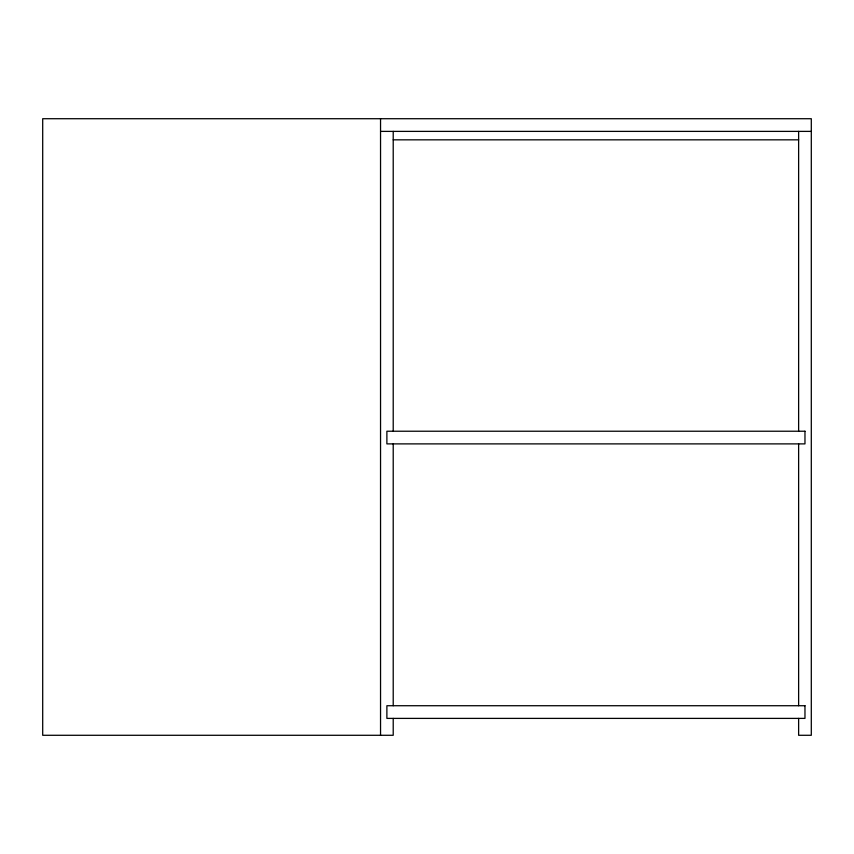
<?xml version="1.0" encoding="UTF-8"?>
<svg xmlns="http://www.w3.org/2000/svg" width="854" height="854" viewBox="0 0 854 854"><rect width="100%" height="100%" fill="white"/><g stroke="black" fill="none" stroke-linecap="round" stroke-linejoin="round"><path stroke-width="1.28" d="M380.542 131.388L811.3 131.388M393.214 139.832L798.629 139.832M798.629 131.388L798.629 431.227M798.629 443.888L798.629 705.724M798.629 718.395L798.629 735.283L811.3 735.283L811.3 118.717L42.7 118.717L42.7 735.283L393.214 735.283L393.214 718.395M393.214 131.388L393.214 431.227M393.214 443.888L393.214 705.724M380.542 118.717L380.542 735.283M804.97 431.227L386.883 431.227L386.883 443.888L804.97 443.888L804.97 431.227M804.97 705.724L386.883 705.724L386.883 718.395L804.97 718.395L804.97 705.724"/></g></svg>
